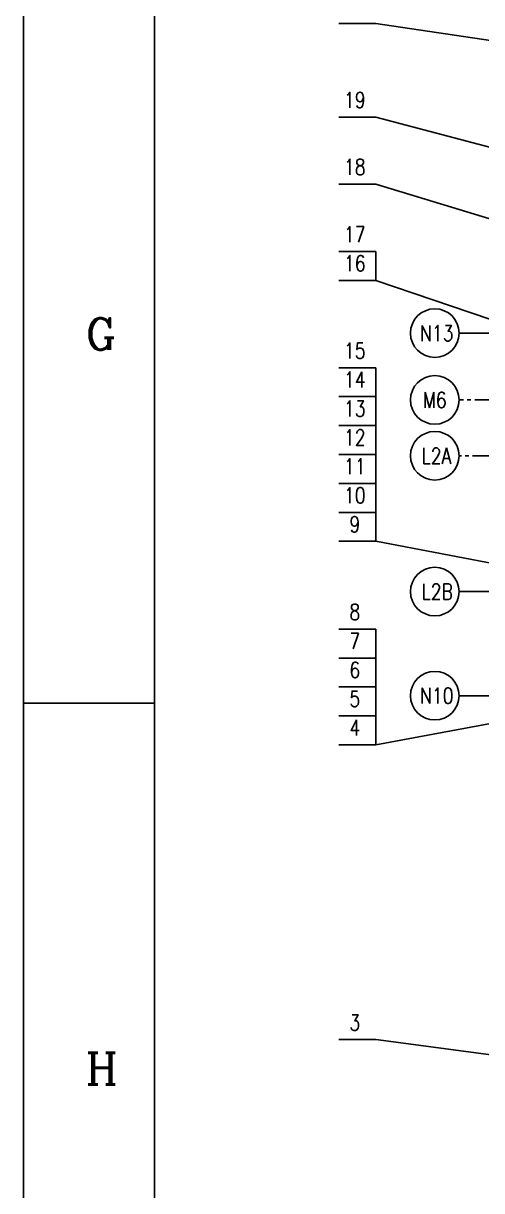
# Model space of a CAD drawing. Extents: x 16825 to 205982, y -10874 to 68273.
# Drawn here: x 159879 to 162936, y 30676 to 38471 of the extents above; entities that cross this region are included whole.
import ezdxf
from ezdxf.enums import TextEntityAlignment as Align

# ---------------------------------------------------------------- set-up
doc = ezdxf.new("R2010")
doc.units = 0
doc.header["$LTSCALE"] = 5
doc.header["$MEASUREMENT"] = 0
doc.linetypes.add('CENTER', pattern=[18, 15, -1, 1, -1])
for name, color, linetype in [('CEN', 6, 'CENTER'), ('DIM', 1, 'CONTINUOUS'), ('THIN', 1, 'CONTINUOUS'), ('TK', 3, 'CONTINUOUS'), ('TXT', 3, 'CONTINUOUS'), ('TXT_E', 7, 'CONTINUOUS')]:
    doc.layers.add(name, color=color, linetype=linetype)
doc.styles.add('ROMANC', font='romanc')
doc.styles.get("Standard").update_dxf_attribs({"font": 'simplex', "width": 0.75, "bigfont": 'hzdx'})

msp = doc.modelspace()

# ---------------------------------------------------------------- linework, layer by layer
at = {"layer": 'CEN', "ltscale": 5}
for p, q in [((163047.149, 36402.293), (162785.965, 36402.293)), ((165515.08, 35956.373), (162785.965, 35956.373)), ((163251.258, 35583.419), (162785.965, 35583.419)), ((162785.965, 34676.373), (164169.084, 34676.373)), ((162785.965, 33981.373), (164436.377, 33981.373))]:
    msp.add_line(p, q, dxfattribs=at)
at = {"layer": 'DIM'}
for p, q in [((162229.69, 35012.221), (162229.69, 36171.332)), ((162229.69, 33653.338), (162229.69, 34426.079))]:
    msp.add_line(p, q, dxfattribs=at)
for centre in [(162623.778, 36402.293), (162623.778, 35956.373), (162623.778, 35583.419), (162623.778, 34676.373), (162623.778, 33981.373)]:
    msp.add_circle(centre, 162.187, dxfattribs=at)
at = {"layer": 'THIN'}
for p, q in [((164661.098, 38106.373), (162229.69, 38470.402)), ((164634.913, 37206.373), (162229.69, 37845.32)), ((164330.709, 36756.373), (162229.69, 37398.03)), ((162229.69, 36754.717), (162229.69, 36947.902)), ((163988.377, 36156.373), (162229.69, 36754.717)), ((163988.377, 34676.373), (162229.69, 35012.221)), ((163988.377, 33981.373), (162229.69, 33653.338)), ((164150.377, 31428.983), (162229.69, 31684.307))]:
    msp.add_line(p, q, dxfattribs=at)
at = {"layer": 'TK'}
for p, q in [((159879.065, 68272.715), (159879.065, 26657.715)), ((160754.065, 67922.715), (160754.065, 27007.715)), ((159879.065, 33931.765), (160754.065, 33931.765))]:
    msp.add_line(p, q, dxfattribs=at)
at = {"layer": 'TXT_E', "color": 2}
for p, q in [((162229.69, 38470.402), (161983.934, 38470.402)), ((162229.69, 37845.32), (161983.934, 37845.32)), ((162229.69, 37398.03), (161983.934, 37398.03)), ((162229.69, 36947.902), (161983.934, 36947.902)), ((162229.69, 36754.717), (161983.934, 36754.717)), ((162229.69, 36171.332), (161983.934, 36171.332)), ((162229.69, 35978.147), (161983.934, 35978.147)), ((162229.69, 35784.962), (161983.934, 35784.962)), ((162229.69, 35591.777), (161983.934, 35591.777)), ((162229.69, 35398.592), (161983.934, 35398.592)), ((162229.69, 35205.406), (161983.934, 35205.406)), ((162229.69, 35012.221), (161983.934, 35012.221)), ((162229.69, 34426.079), (161983.934, 34426.079)), ((162229.69, 34232.894), (161983.934, 34232.894)), ((162229.69, 34039.708), (161983.934, 34039.708)), ((162229.69, 33846.523), (161983.934, 33846.523)), ((162229.69, 33653.338), (161983.934, 33653.338)), ((162229.69, 31684.307), (161983.934, 31684.307))]:
    msp.add_line(p, q, dxfattribs=at)

# ---------------------------------------------------------------- texts
at = {"layer": 'TK', "style": 'ROMANC'}
for s, p in [('G', (160294.424, 36291.637)), ('H', (160294.424, 31385.687))]:
    msp.add_text(s, height=210, dxfattribs=at).set_placement(p)
at = {"layer": 'TXT', "color": 1, "width": 0.8}
msp.add_text('19', height=105, dxfattribs=at).set_placement((162090.153, 37874.817), align=Align.BOTTOM_CENTER)
at = {"layer": 'TXT', "width": 0.8}
for s, p in [('18', (162090.153, 37427.526)), ('17', (162090.153, 36977.398)), ('16', (162090.153, 36784.213)), ('15', (162090.153, 36200.828)), ('14', (162090.153, 36007.643)), ('13', (162090.153, 35814.458)), ('12', (162090.153, 35621.273)), ('11', (162090.153, 35428.088)), ('10', (162090.153, 35234.903)), ('9', (162090.153, 35041.717)), ('8', (162090.153, 34455.575)), ('7', (162090.153, 34262.39)), ('6', (162090.153, 34069.205)), ('5', (162090.153, 33876.019)), ('4', (162090.153, 33682.834)), ('3', (162090.153, 31713.803))]:
    msp.add_text(s, height=105, dxfattribs=at).set_placement(p, align=Align.BOTTOM_CENTER)
for s, p in [('N13', (162525.33, 36349.275)), ('M6', (162544.188, 35903.355)), ('L2A', (162535.544, 35530.402)), ('L2B', (162535.544, 34623.355)), ('N10', (162525.33, 33928.355))]:
    msp.add_text(s, height=105, dxfattribs=at).set_placement(p)

doc.saveas('drawing.dxf')
